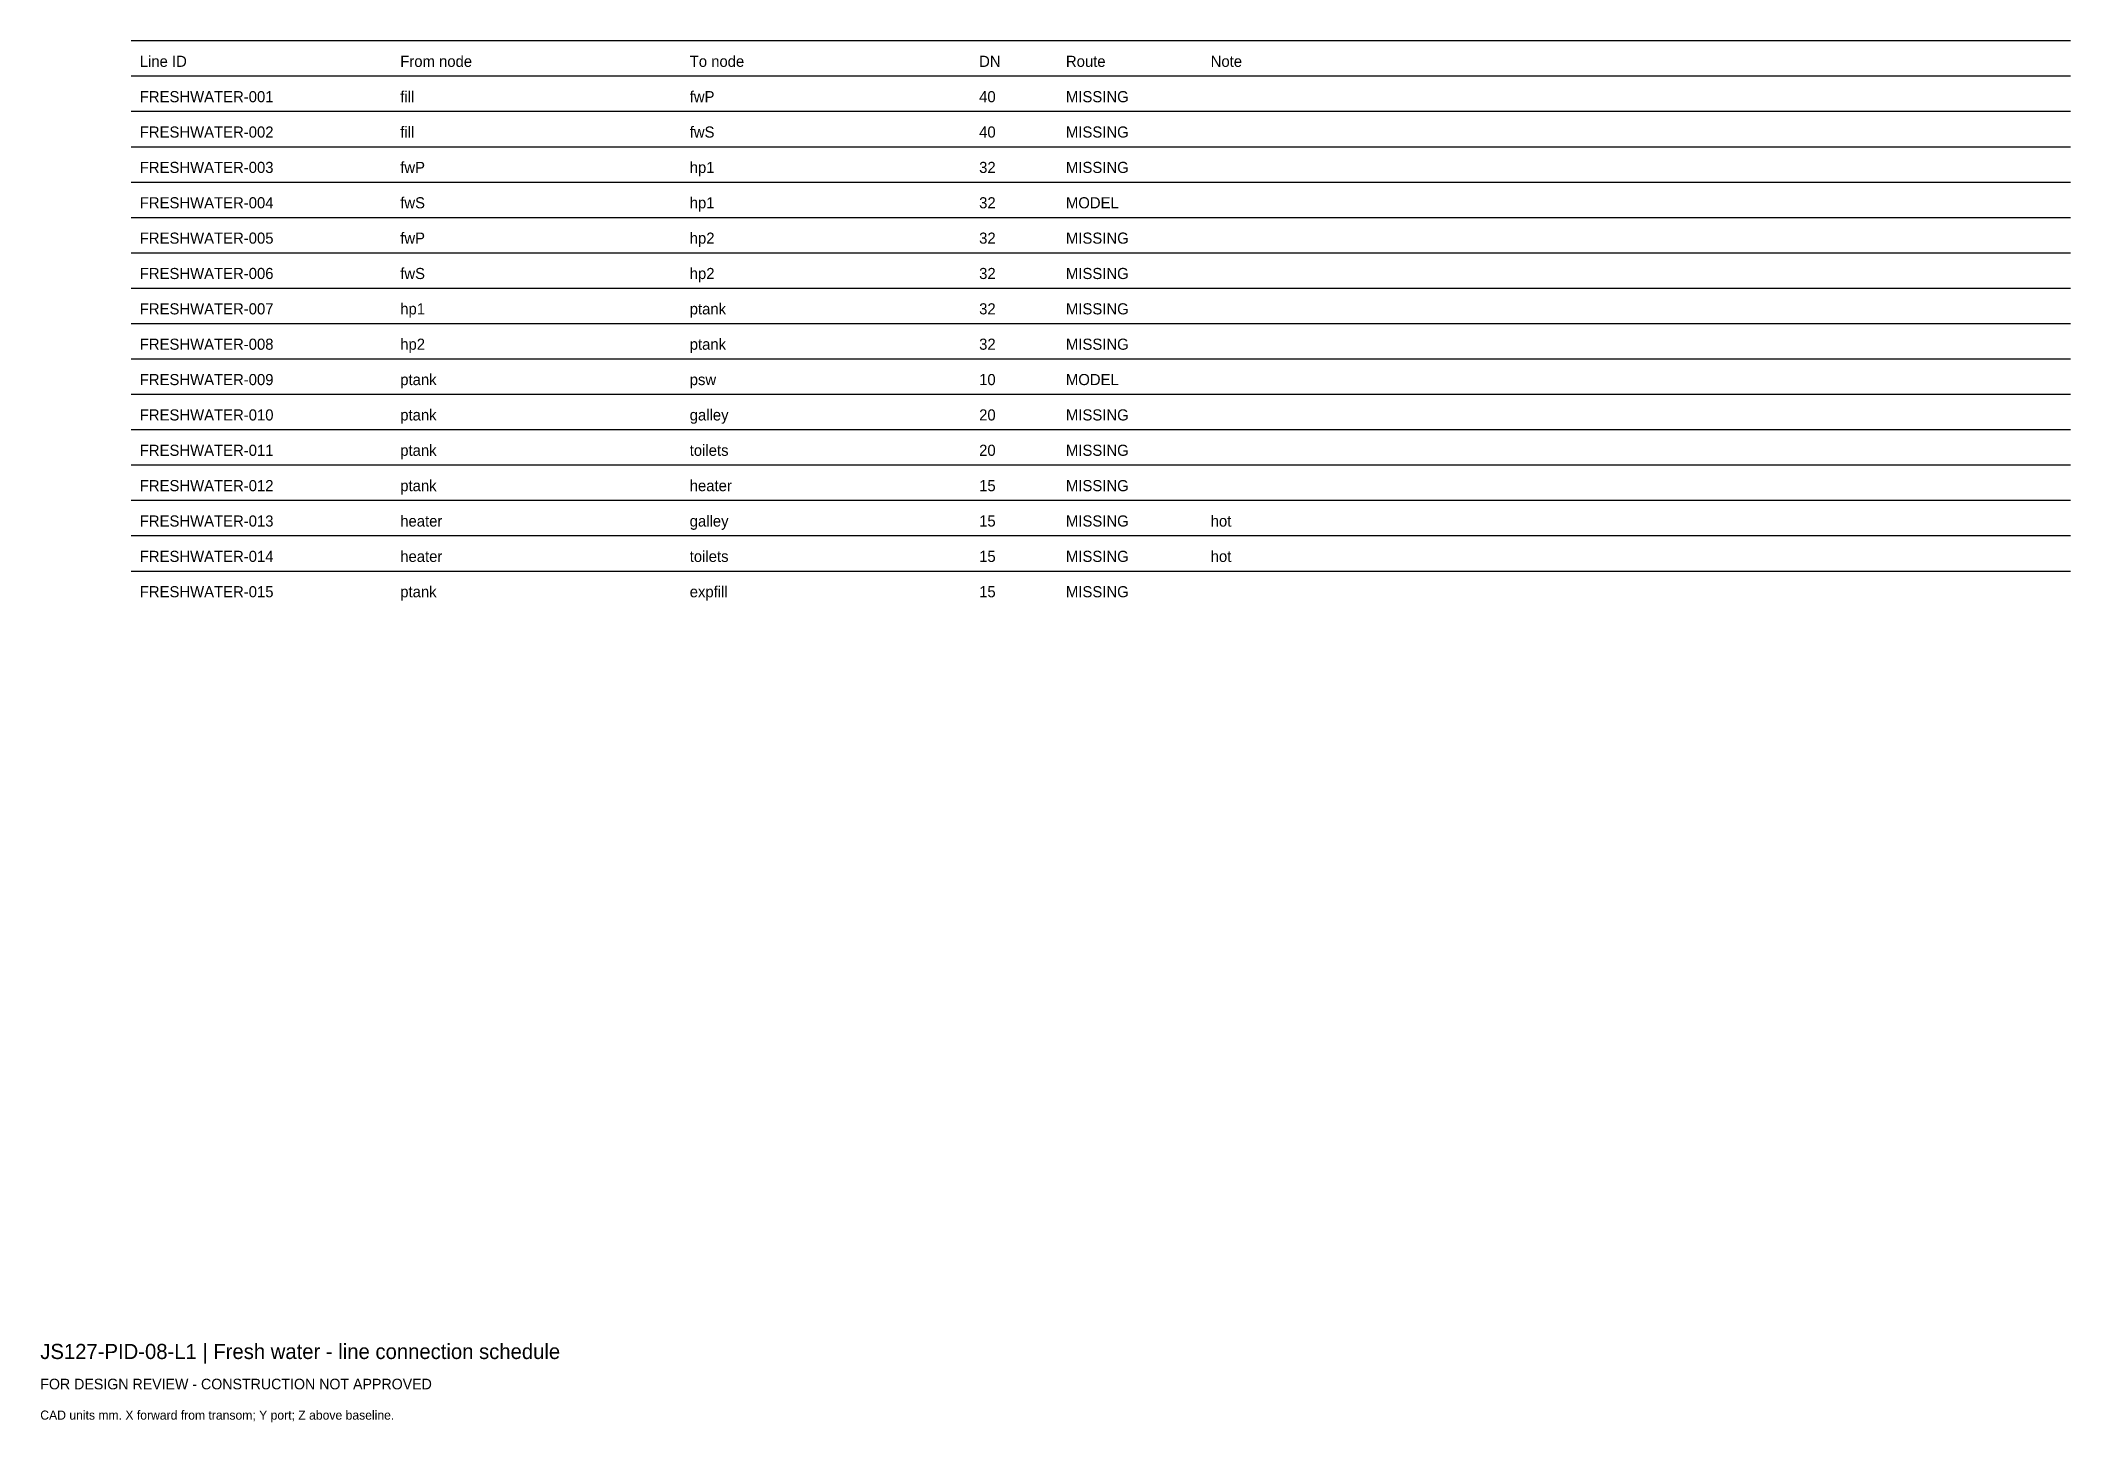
# Model space of a CAD drawing. Header units: millimetres. Extents: x 0 to 402, y -25 to 249.
import ezdxf

# ---------------------------------------------------------------- set-up
doc = ezdxf.new("R2010")
doc.units = ezdxf.units.MM
doc.layers.add('ANNOTATION', color=7, linetype='Continuous')
doc.layers.add('GEOMETRY', color=7, linetype='Continuous')

msp = doc.modelspace()

# ---------------------------------------------------------------- linework, layer by layer
at = {"layer": 'GEOMETRY'}
for p, q in [((18, 249), (402, 249)), ((18, 242), (402, 242)), ((18, 235), (402, 235)), ((18, 228), (402, 228)), ((18, 221), (402, 221)), ((18, 214), (402, 214)), ((18, 207), (402, 207)), ((18, 200), (402, 200)), ((18, 193), (402, 193)), ((18, 186), (402, 186)), ((18, 179), (402, 179)), ((18, 172), (402, 172)), ((18, 165), (402, 165)), ((18, 158), (402, 158)), ((18, 151), (402, 151)), ((18, 144), (402, 144))]:
    msp.add_line(p, q, dxfattribs=at)

# ---------------------------------------------------------------- texts
at = {"layer": 'ANNOTATION'}
for s, height, p in [('Line ID', 2.2, (19.7, 243.8)), ('From node', 2.2, (71.28, 243.8)), ('To node', 2.2, (128.6, 243.8)), ('DN', 2.2, (185.91, 243.8)), ('Route', 2.2, (203.1, 243.8)), ('Note', 2.2, (231.76, 243.8)), ('FRESHWATER-001', 2.2, (19.7, 236.8)), ('fill', 2.2, (71.28, 236.8)), ('fwP', 2.2, (128.6, 236.8)), ('40', 2.2, (185.91, 236.8)), ('MISSING', 2.2, (203.1, 236.8)), ('FRESHWATER-002', 2.2, (19.7, 229.8)), ('fill', 2.2, (71.28, 229.8)), ('fwS', 2.2, (128.6, 229.8)), ('40', 2.2, (185.91, 229.8)), ('MISSING', 2.2, (203.1, 229.8)), ('fwP', 2.2, (71.28, 222.8)), ('hp1', 2.2, (128.6, 222.8)), ('FRESHWATER-003', 2.2, (19.7, 222.8)), ('32', 2.2, (185.91, 222.8)), ('MISSING', 2.2, (203.1, 222.8)), ('FRESHWATER-004', 2.2, (19.7, 215.8)), ('fwS', 2.2, (71.28, 215.8)), ('hp1', 2.2, (128.6, 215.8)), ('32', 2.2, (185.91, 215.8)), ('MODEL', 2.2, (203.1, 215.8)), ('FRESHWATER-005', 2.2, (19.7, 208.8)), ('fwP', 2.2, (71.28, 208.8)), ('hp2', 2.2, (128.6, 208.8)), ('32', 2.2, (185.91, 208.8)), ('MISSING', 2.2, (203.1, 208.8)), ('FRESHWATER-006', 2.2, (19.7, 201.8)), ('fwS', 2.2, (71.28, 201.8)), ('hp2', 2.2, (128.6, 201.8)), ('32', 2.2, (185.91, 201.8)), ('MISSING', 2.2, (203.1, 201.8)), ('FRESHWATER-007', 2.2, (19.7, 194.8)), ('hp1', 2.2, (71.28, 194.8)), ('ptank', 2.2, (128.6, 194.8)), ('32', 2.2, (185.91, 194.8)), ('MISSING', 2.2, (203.1, 194.8)), ('FRESHWATER-008', 2.2, (19.7, 187.8)), ('hp2', 2.2, (71.28, 187.8)), ('ptank', 2.2, (128.6, 187.8)), ('32', 2.2, (185.91, 187.8)), ('MISSING', 2.2, (203.1, 187.8)), ('FRESHWATER-009', 2.2, (19.7, 180.8)), ('ptank', 2.2, (71.28, 180.8)), ('psw', 2.2, (128.6, 180.8)), ('10', 2.2, (185.91, 180.8)), ('MODEL', 2.2, (203.1, 180.8)), ('FRESHWATER-010', 2.2, (19.7, 173.8)), ('ptank', 2.2, (71.28, 173.8)), ('galley', 2.2, (128.6, 173.8)), ('20', 2.2, (185.91, 173.8)), ('MISSING', 2.2, (203.1, 173.8)), ('FRESHWATER-011', 2.2, (19.7, 166.8)), ('ptank', 2.2, (71.28, 166.8)), ('toilets', 2.2, (128.6, 166.8)), ('20', 2.2, (185.91, 166.8)), ('MISSING', 2.2, (203.1, 166.8)), ('FRESHWATER-012', 2.2, (19.7, 159.8)), ('ptank', 2.2, (71.28, 159.8)), ('heater', 2.2, (128.6, 159.8)), ('15', 2.2, (185.91, 159.8)), ('MISSING', 2.2, (203.1, 159.8)), ('FRESHWATER-013', 2.2, (19.7, 152.8)), ('heater', 2.2, (71.28, 152.8)), ('galley', 2.2, (128.6, 152.8)), ('15', 2.2, (185.91, 152.8)), ('MISSING', 2.2, (203.1, 152.8)), ('hot', 2.2, (231.76, 152.8)), ('FRESHWATER-014', 2.2, (19.7, 145.8)), ('heater', 2.2, (71.28, 145.8)), ('toilets', 2.2, (128.6, 145.8)), ('15', 2.2, (185.91, 145.8)), ('MISSING', 2.2, (203.1, 145.8)), ('hot', 2.2, (231.76, 145.8)), ('FRESHWATER-015', 2.2, (19.7, 138.8)), ('ptank', 2.2, (71.28, 138.8)), ('expfill', 2.2, (128.6, 138.8)), ('15', 2.2, (185.91, 138.8)), ('MISSING', 2.2, (203.1, 138.8)), ('JS127-PID-08-L1 | Fresh water - line connection schedule', 3, (0, -12)), ('FOR DESIGN REVIEW - CONSTRUCTION NOT APPROVED', 2.1, (0, -18)), ('CAD units mm. X forward from transom; Y port; Z above baseline.', 1.8, (0, -24))]:
    msp.add_text(s, height=height, dxfattribs=at).set_placement(p)

doc.saveas('drawing.dxf')
